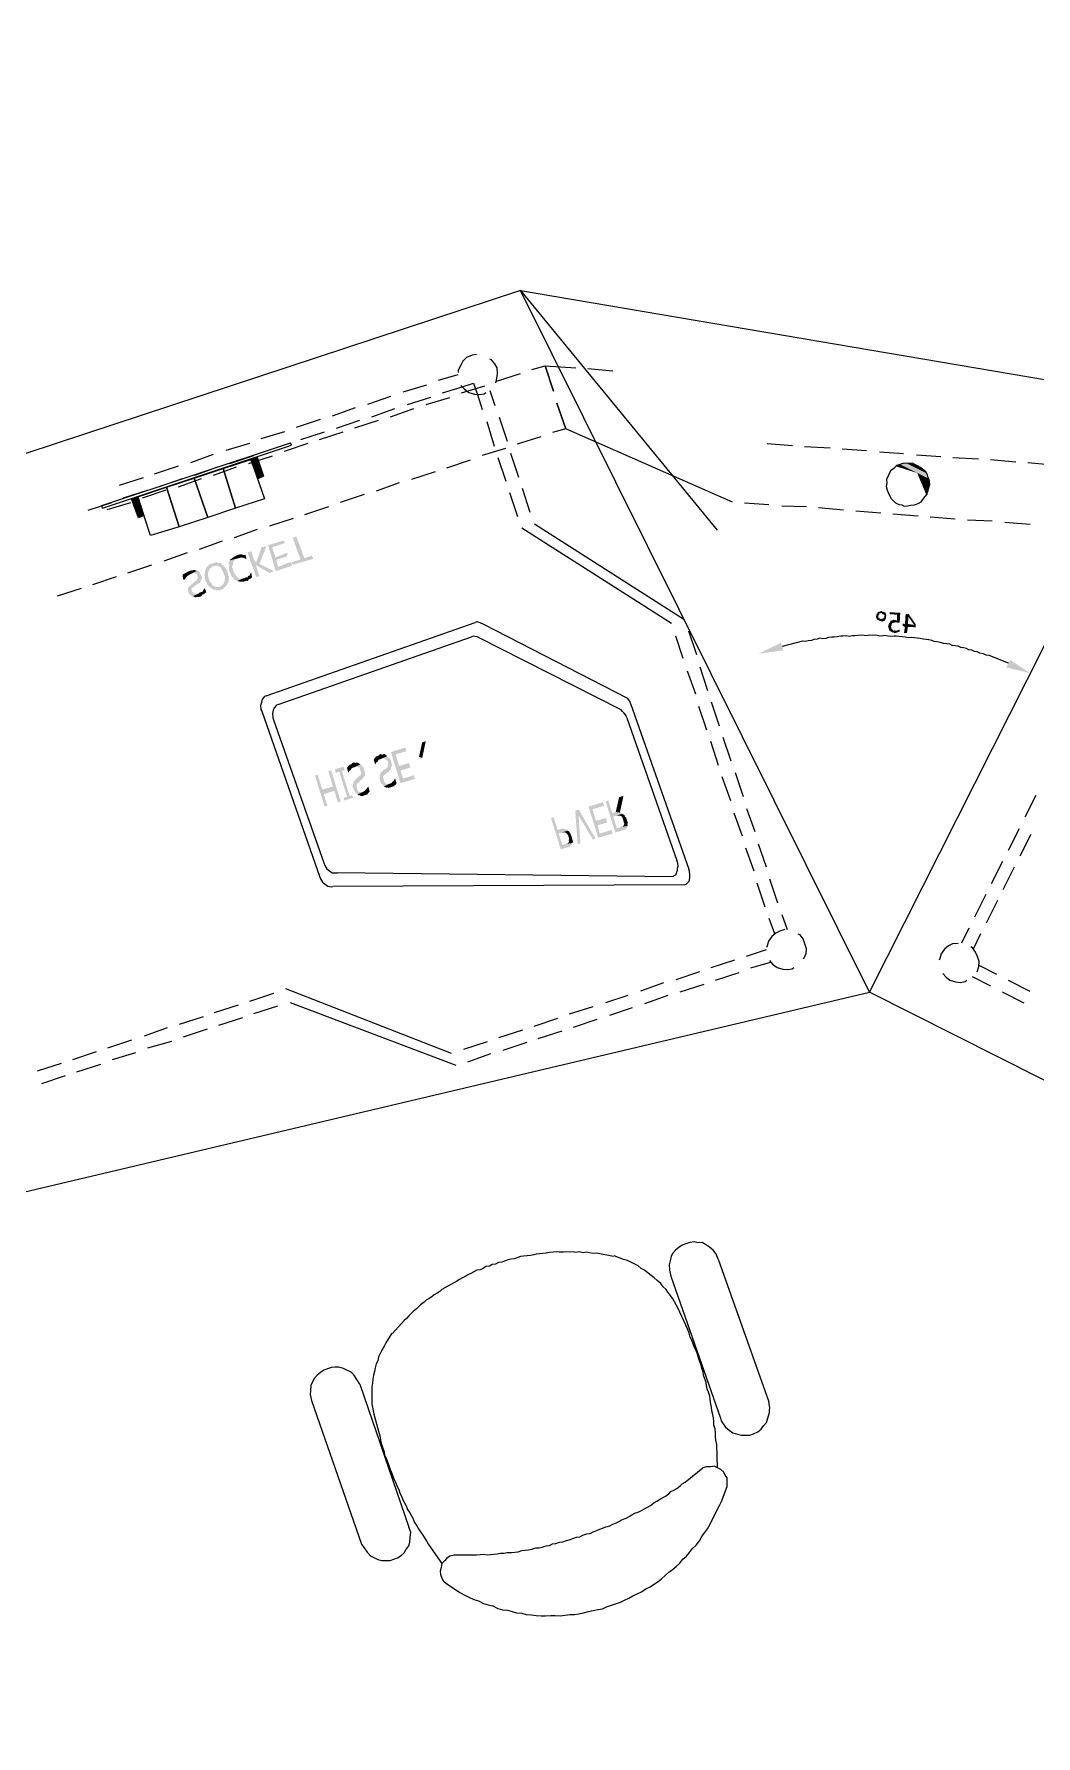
# Model space of a CAD drawing. Header units: metres. Extents: x 0 to 547597, y 0 to 1844684.
# Drawn here: x 543401.249 to 543401.878, y 1844525.894 to 1844526.963 of the extents above; entities that cross this region are included whole.
import ezdxf

# ---------------------------------------------------------------- set-up
doc = ezdxf.new("R2010")
doc.units = ezdxf.units.M
doc.layers.add('5_Thep', color=4, linetype='Continuous')
doc.layers.add('TB220kVhientai', color=7, linetype='Continuous')
doc.layers.add('A-Hatch', color=8, linetype='Continuous', lineweight=5)

# ---------------------------------------------------------------- blocks, each defined once
blk = doc.blocks.new('A$C445369CA')
at = {"layer": 'A-Hatch', "linetype": 'Continuous'}
for points in [[(27184, -5557.7), (27189.3, -5557.7), (27185.7, -5542.5)], [(27187.7, -5629.2), (27186.9, -5627.5), (27190.7, -5620.5), (27192.3, -5619.7), (27194.4, -5624.2), (27198.1, -5623), (27198.9, -5624.7), (27195.2, -5625.9), (27195.2, -5627.6), (27193.9, -5628), (27193.5, -5626.7), (27191.5, -5621.3), (27188.6, -5626.7)], [(27187.7, -5629.2), (27188.6, -5626.7), (27192.7, -5625.1), (27191.5, -5621.3), (27193.5, -5626.7)], [(27191.4, -5638.7), (27188.5, -5632.5), (27194.4, -5630), (27195.2, -5632.5), (27196.4, -5635.4), (27196, -5635.9), (27195.6, -5635.4), (27195.2, -5635), (27194.8, -5634.6), (27193.9, -5632.1), (27190.6, -5633.8), (27192.3, -5637.9)], [(27196.4, -5635.4), (27195.2, -5632.5), (27195.6, -5632.9), (27196.8, -5634.2), (27198.1, -5633.8), (27198.9, -5633.8), (27200.2, -5632.6), (27200.2, -5631.7), (27200.6, -5631.3), (27200.2, -5630.9), (27199.7, -5630.5), (27201.4, -5633.8), (27200.1, -5635), (27199.7, -5635.5), (27198.9, -5635.5), (27198.5, -5635.9), (27198.1, -5635.4), (27197.7, -5635.9), (27197.2, -5635.4), (27196.8, -5635.9)], [(27198.1, -5628), (27199.3, -5627.6), (27200.6, -5628.8), (27201, -5629.2), (27201.4, -5629.7), (27201.8, -5630.1), (27201.4, -5630.5), (27201.8, -5630.9), (27201.8, -5631.7), (27201.8, -5632.6), (27201.4, -5633), (27201.8, -5633.4), (27201.4, -5633.8), (27199.7, -5630.5), (27200.2, -5630.1), (27199.7, -5629.6)], [(27192.7, -5643.3), (27193.1, -5642.9), (27192.7, -5642.5), (27192.7, -5640.8), (27193.1, -5640.4), (27193.9, -5639.6), (27195.2, -5639.2), (27196.4, -5638.8), (27196.8, -5639.2), (27197.6, -5641.7), (27197.2, -5641.3), (27197.2, -5640.4), (27196.8, -5640.8), (27196.4, -5640.4), (27196, -5640), (27195.6, -5640.4), (27194.7, -5640.4), (27194.3, -5640.8), (27194.3, -5642.5), (27193.9, -5642.9), (27194.7, -5645.4), (27194.3, -5645), (27193.9, -5644.6), (27193.5, -5644.1), (27193.1, -5643.7)], [(27193.9, -5632.9), (27193.9, -5632.1), (27194.8, -5634.6), (27194.3, -5634.2), (27194.3, -5633.4)], [(27194.7, -5645.4), (27193.9, -5642.9), (27195.1, -5644.1), (27195.6, -5643.7), (27196, -5644.2), (27196.4, -5643.7), (27197.2, -5643.7), (27197.6, -5643.3), (27197.2, -5642.9), (27197.6, -5642.5), (27197.6, -5641.7), (27196.8, -5639.2), (27197.2, -5638.8), (27197.6, -5639.2), (27198.1, -5639.6), (27198.5, -5640), (27198.9, -5640.4), (27198.5, -5640.8), (27198.9, -5641.3), (27198.9, -5642.1), (27198.9, -5642.9), (27198.9, -5643.7), (27198.5, -5644.2), (27197.6, -5645), (27197.2, -5645.4), (27196.8, -5645), (27196.4, -5645.4), (27195.5, -5645.4), (27195.1, -5645)], [(27109.5, -5657.5), (27112.4, -5654), (27112.4, -5651)], [(27109.5, -5657.5), (27109.5, -5652.2), (27112.4, -5651)], [(27112.4, -5654), (27112.4, -5651), (27114.8, -5651)], [(27101.3, -5666.3), (27101.9, -5668.6), (27101.9, -5660.4)], [(27101.3, -5666.3), (27101.3, -5662.8), (27101.9, -5660.4)], [(27101.9, -5669.2), (27103, -5671.6), (27103, -5657.5)], [(27101.9, -5669.2), (27101.9, -5659.8), (27103, -5657.5)], [(27103, -5672.1), (27104.8, -5673.9), (27104.8, -5655.1)], [(27103, -5672.1), (27103, -5657.5), (27104.8, -5655.1)], [(27104.8, -5673.9), (27105.4, -5674.5), (27105.4, -5654.5)], [(27104.8, -5673.9), (27104.8, -5655.1), (27105.4, -5654.5)], [(27105.4, -5662.2), (27107.1, -5659.8), (27107.1, -5653.4)], [(27105.4, -5662.2), (27105.4, -5654.5), (27107.1, -5653.4)], [(27105.4, -5674.5), (27105.4, -5662.2), (27107.1, -5672.7)], [(27107.1, -5659.8), (27109.5, -5657.5), (27109.5, -5652.2)], [(27107.1, -5659.8), (27107.1, -5653.4), (27109.5, -5652.2)], [(27105.4, -5674.5), (27107.1, -5675.7), (27107.1, -5672.7)], [(27107.1, -5675.7), (27107.1, -5672.7), (27107.7, -5676.2)], [(27242.7, -5687.4), (27239.1, -5690.9), (27251.5, -5700.3)], [(27389.5, -5727.1), (27392.3, -5730), (27377.5, -5744.3), (27376.3, -5743), (27382.2, -5737.3), (27380.6, -5735.6), (27379.8, -5733.1), (27379.4, -5732.7), (27379.8, -5732.3), (27379.4, -5731.9), (27379.9, -5731.5), (27383.9, -5735.7), (27389.4, -5730.4), (27387.8, -5728.7), (27385, -5724.9), (27385.8, -5724.9), (27386.6, -5724.9), (27387, -5725.4), (27387.5, -5725), (27388.3, -5725.8)], [(27385, -5724.9), (27387.8, -5728.7), (27387.4, -5728.3), (27386.6, -5727.4), (27384.9, -5727.4), (27384.5, -5727.8), (27384.1, -5728.2), (27382.8, -5729.4), (27381.5, -5730.7), (27381.5, -5731.5), (27381.5, -5732.3), (27382.7, -5734.4), (27383.9, -5735.7), (27379.9, -5731.5), (27379.9, -5730.6), (27379.9, -5729.8), (27380.3, -5729.4), (27380.7, -5729), (27380.8, -5728.2), (27383.3, -5725.7), (27384.1, -5725.7), (27384.5, -5725.3)], [(27379.8, -5733.1), (27380.6, -5735.6), (27371.4, -5737.9), (27369.4, -5735.8)], [(27393.6, -5731.3), (27400.1, -5738.1), (27385.3, -5752.3), (27378.8, -5745.5), (27380.4, -5743.9), (27385.7, -5749.4), (27391.2, -5744.1), (27386.8, -5739.5), (27388.9, -5737.4), (27393.3, -5742.1), (27397.2, -5738.4), (27391.9, -5732.9)], [(27401.3, -5739.3), (27402.5, -5740.6), (27393.1, -5755.4), (27391.4, -5758.6), (27389.7, -5757)], [(27408.2, -5746.5), (27409.4, -5747.8), (27391.4, -5758.6), (27393.1, -5755.4)], [(27414.7, -5753.3), (27417.1, -5755.8), (27402.4, -5770.1), (27401.1, -5768.8), (27407.1, -5763.1), (27405.4, -5761.4), (27404.6, -5759.7), (27404.3, -5757.6), (27404.7, -5757.2), (27408.7, -5761.5), (27414.2, -5756.2), (27413, -5754.9), (27410.2, -5751.1), (27411, -5751.1), (27411.4, -5750.7), (27411.8, -5751.2), (27413.1, -5751.6), (27413.9, -5752.4), (27414.3, -5752.9)], [(27410.2, -5751.1), (27413, -5754.9), (27411.8, -5753.6), (27411.4, -5753.2), (27411, -5753.6), (27410.6, -5753.2), (27410.1, -5753.6), (27409.7, -5754), (27408.9, -5754), (27406.8, -5756), (27406.8, -5756.9), (27406.3, -5757.3), (27406.7, -5757.7), (27406.3, -5758.1), (27407.5, -5760.2), (27408.7, -5761.5), (27404.7, -5757.2), (27404.7, -5756.4), (27405.6, -5754.8), (27406.8, -5753.5), (27408.1, -5752.3), (27409.4, -5751.1)], [(27405, -5859.3), (27405.4, -5861.4), (27396.3, -5863.7), (27394.6, -5862)], [(27418.8, -5857.5), (27425.3, -5864.3), (27410.5, -5878.5), (27404, -5871.7), (27405.7, -5870.1), (27410.6, -5875.2), (27416, -5869.9), (27411.6, -5865.3), (27413.7, -5863.2), (27418.2, -5867.9), (27422, -5864.2), (27417.1, -5859.1)], [(27431.8, -5872.7), (27431.3, -5873.9), (27430.9, -5874.3), (27430.9, -5875.2), (27430, -5876), (27429.6, -5876.4), (27429.2, -5876.8), (27428.3, -5877.6), (27427.5, -5877.6), (27427.1, -5878), (27426.7, -5878.4), (27426.3, -5878), (27425.8, -5878.4), (27425, -5878.4), (27424.6, -5878), (27424.2, -5878.4), (27423.8, -5877.9), (27423.4, -5877.5), (27422.9, -5877.9), (27422.5, -5877.5), (27422.1, -5877.1), (27421.7, -5876.7), (27420.5, -5876.2), (27419.7, -5876.2), (27418.8, -5876.2), (27418.4, -5876.6), (27417.6, -5876.6), (27416.3, -5877.8), (27416.3, -5878.6), (27415.9, -5879.9), (27415.8, -5880.7), (27416.2, -5881.1), (27417.1, -5882), (27413.8, -5879.4), (27414.2, -5879), (27414.7, -5876.9), (27415.9, -5875.7), (27417.6, -5874.1), (27419.3, -5874.1), (27419.7, -5873.7), (27420.5, -5873.7), (27421.8, -5874.2), (27422.6, -5874.2), (27423, -5874.6), (27423.4, -5875), (27424.2, -5875), (27424.7, -5875.5), (27425.9, -5875.9), (27426.7, -5875.9), (27427.1, -5875.5), (27427.6, -5875.1), (27428, -5874.7), (27428.4, -5874.3), (27429.3, -5873.5), (27429.7, -5872.2), (27429.3, -5871.8), (27429.3, -5871), (27428.9, -5870.6), (27428.5, -5870.1)], [(27430.2, -5868.5), (27431, -5869.4), (27431.4, -5869.8), (27431.4, -5870.6), (27431.8, -5871), (27431.8, -5871.9), (27431.8, -5872.7), (27428.5, -5870.1), (27428.1, -5869.7), (27427.7, -5869.3), (27426.8, -5869.3), (27426.4, -5868.9), (27425.6, -5868.8), (27424.8, -5868.8), (27424, -5868.8), (27426.5, -5866.4), (27426.9, -5866.8), (27427.3, -5866.4), (27428.1, -5867.2), (27428.6, -5866.8), (27429.4, -5867.7)], [(27422, -5883.7), (27419.5, -5886.2), (27419.1, -5885.7), (27418.6, -5886.1), (27418.2, -5885.7), (27417.4, -5885.7), (27417, -5885.3), (27416.6, -5884.9), (27416.2, -5884.4), (27415.4, -5884.4), (27414.5, -5883.6), (27414.6, -5882.7), (27414.2, -5882.3), (27413.7, -5881.9), (27413.3, -5881.5), (27413.8, -5880.2), (27413.8, -5879.4), (27417.1, -5882), (27417.9, -5882.8), (27418.3, -5883.2), (27419.1, -5883.2), (27419.9, -5883.3), (27420.3, -5883.7), (27421.2, -5883.7)], [(27444, -5885.4), (27443.5, -5885.8), (27443.5, -5886.6), (27441, -5889.9), (27440.6, -5890.3), (27440.1, -5890.7), (27439.7, -5890.3), (27439.3, -5890.7), (27438.5, -5890.7), (27437.6, -5890.6), (27437.2, -5891.1), (27436.8, -5890.6), (27436.4, -5891), (27436, -5890.6), (27435.6, -5890.2), (27434.7, -5890.2), (27431.9, -5888.9), (27431.4, -5889.3), (27431, -5888.9), (27430.6, -5889.3), (27428.5, -5891.3), (27428.1, -5891.7), (27428.1, -5892.5), (27428, -5893.4), (27428.5, -5893.8), (27429.3, -5894.6), (27426, -5892.1), (27426.4, -5891.7), (27426, -5891.3), (27426.4, -5890.8), (27426.9, -5890.4), (27426.5, -5890), (27426.9, -5889.6), (27427.3, -5889.2), (27429.4, -5887.2), (27431.1, -5886.4), (27433.2, -5886.8), (27435.6, -5887.7), (27436.5, -5887.7), (27438.1, -5888.6), (27439.8, -5887.8), (27441.5, -5886.2), (27441.9, -5885.8), (27441.9, -5884.9), (27441.5, -5884.5), (27441.5, -5883.7), (27441.1, -5883.2), (27440.7, -5882.8)], [(27446.8, -5886.7), (27450.9, -5890.9), (27449.6, -5892.1), (27448, -5890.4), (27436.2, -5901.8), (27437.8, -5903.5), (27436.1, -5905.1), (27432.1, -5900.9), (27433.7, -5899.3), (27435, -5900.6), (27446.8, -5889.2), (27445.6, -5887.9)], [(27442.4, -5881.2), (27443.2, -5882), (27443.6, -5882.5), (27443.6, -5883.3), (27443.6, -5884.1), (27444, -5884.5), (27443.6, -5885), (27444, -5885.4), (27440.7, -5882.8), (27439.1, -5882), (27437, -5881.5), (27436.2, -5881.5), (27438.7, -5879.1), (27439.1, -5879.5), (27439.9, -5879.5), (27440.3, -5879.9), (27440.8, -5879.5), (27441.6, -5880.4)], [(27434.2, -5896.4), (27431.7, -5898.8), (27431.3, -5898.4), (27430.4, -5898.4), (27429.2, -5898), (27428.8, -5897.5), (27428.4, -5897.1), (27427.6, -5897.1), (27426.7, -5896.2), (27426.8, -5895.4), (27426.4, -5895), (27425.9, -5894.6), (27426, -5893.7), (27426, -5892.1), (27429.3, -5894.6), (27430.1, -5895.5), (27430.5, -5895.9), (27431.3, -5895.9), (27432.1, -5895.9), (27432.6, -5896.4), (27433.4, -5896.4)], [(27452.5, -5892.6), (27453.8, -5893.9), (27448.3, -5899.2), (27453.1, -5904.2), (27446.2, -5901.2), (27439, -5908.1), (27437.7, -5906.8)], [(27458.6, -5898.9), (27459.9, -5900.2), (27445.1, -5914.4), (27443.8, -5913.2), (27451, -5906.3), (27446.2, -5901.2), (27453.1, -5904.2)], [(27324, -5976.5), (27333.4, -5986.5), (27332.2, -5987.7), (27328.1, -5983.6), (27318.1, -5994.1), (27316.4, -5992.4), (27326.3, -5981.8), (27322.8, -5978.3)], [(27334, -5986.5), (27341.6, -5994.1), (27329.3, -6005.8), (27322.2, -5998.2), (27323.4, -5997), (27329.3, -6002.9), (27334, -5998.2), (27328.1, -5992.9), (27329.9, -5991.8), (27335.1, -5997), (27338.7, -5994.1), (27332.2, -5988.2)], [(27342.2, -5995.3), (27344.5, -5997), (27343.9, -6007), (27342.2, -6007.6), (27332.2, -6008.8), (27330.4, -6006.4), (27342.2, -6005.3)], [(27349.2, -6001.7), (27350.4, -6003.5), (27339.2, -6015.2), (27337.5, -6013.5), (27342.2, -6008.8), (27342.2, -6007.6), (27343.9, -6007)], [(27342.8, -6014.1), (27343.3, -6014.1), (27343.3, -6015.2), (27343.3, -6015.8), (27343.3, -6016.4), (27343.9, -6017.6), (27344.5, -6018.2), (27345.1, -6018.8), (27348.6, -6022.9), (27348, -6022.9), (27345.7, -6021.7), (27343.9, -6020.5), (27342.2, -6018.8), (27341.6, -6016.4), (27341, -6015.8)], [(27358, -6012.9), (27358, -6013.5), (27358, -6014.1), (27358, -6015.2), (27357.4, -6015.8), (27357.4, -6016.4), (27357.4, -6017), (27355.7, -6018.8), (27355.7, -6019.3), (27354.5, -6019.9), (27354.5, -6020.5), (27353.3, -6021.1), (27352.7, -6021.7), (27352.1, -6021.7), (27351.6, -6021.7), (27350.4, -6022.9), (27349.2, -6022.9), (27348.6, -6022.9), (27345.1, -6018.8), (27345.7, -6019.9), (27346.3, -6019.9), (27346.9, -6020.5), (27347.5, -6020.5), (27348, -6020.5), (27350.4, -6019.9), (27351.6, -6019.9), (27352.1, -6019.3), (27353.9, -6017.6), (27355.1, -6015.8), (27355.7, -6014.6), (27356.3, -6012.3), (27355.1, -6010.5), (27354.5, -6010)], [(27355.7, -6008.2), (27356.3, -6008.8), (27357.4, -6010.5), (27358, -6012.3), (27358, -6012.9), (27354.5, -6010), (27354.5, -6009.4), (27353.9, -6009.4), (27353.3, -6008.8), (27353.3, -6008.2), (27352.1, -6008.2), (27351.6, -6007.6), (27350.4, -6007.6), (27349.8, -6007.6), (27349.2, -6007.6), (27351.6, -6005.8), (27352.1, -6005.8), (27352.7, -6005.8), (27353.3, -6006.4), (27353.9, -6007), (27354.5, -6007), (27355.1, -6007), (27355.1, -6007.6)], [(27362.7, -6017.6), (27366.2, -6021.1), (27365.6, -6020.5), (27365.1, -6020.5), (27363.9, -6019.9), (27362.1, -6019.9), (27361.5, -6019.9), (27360.4, -6020.5), (27359.8, -6020.5), (27359.2, -6021.1), (27358.6, -6021.1), (27358.6, -6021.7), (27357.4, -6022.9), (27356.3, -6024.6), (27355.1, -6025.8), (27355.1, -6026.4), (27355.1, -6027), (27355.1, -6027.6), (27355.1, -6028.1), (27355.1, -6028.7), (27355.7, -6029.3), (27356.3, -6030.5), (27356.8, -6030.5), (27359.8, -6034), (27358.6, -6034), (27358, -6033.4), (27357.4, -6033.4), (27356.8, -6033.4), (27356.3, -6032.8), (27355.7, -6032.2), (27355.1, -6031.7), (27354.5, -6031.1), (27353.9, -6030.5), (27353.3, -6029.9), (27353.3, -6029.3), (27353.3, -6028.7), (27353.3, -6028.1), (27352.7, -6027.6), (27352.7, -6026.4), (27353.3, -6026.4), (27353.3, -6025.2), (27353.9, -6024), (27353.9, -6023.4), (27354.5, -6022.9), (27355.1, -6021.7), (27355.7, -6021.1), (27356.3, -6020.5), (27356.8, -6019.9), (27357.4, -6019.9), (27357.4, -6019.3), (27358, -6018.8), (27358.6, -6018.8), (27359.2, -6018.2), (27359.8, -6018.2), (27360.4, -6017.6), (27360.9, -6017.6), (27362.1, -6017.6)], [(27367.4, -6019.9), (27368, -6019.9), (27368.6, -6020.5), (27368.6, -6021.7), (27369.2, -6021.7), (27369.2, -6022.3), (27369.2, -6022.9), (27369.2, -6023.4), (27369.7, -6023.4), (27369.2, -6027), (27368.6, -6028.1), (27368.6, -6028.7), (27368, -6029.3), (27367.4, -6029.9), (27367.4, -6030.5), (27366.8, -6030.5), (27366.2, -6031.7), (27365.6, -6031.7), (27365.6, -6032.2), (27365.1, -6032.2), (27364.5, -6032.2), (27364.5, -6032.8), (27362.7, -6033.4), (27360.4, -6034), (27359.8, -6034), (27356.8, -6030.5), (27356.8, -6031.1), (27357.4, -6031.1), (27358.6, -6031.7), (27359.8, -6031.7), (27362.1, -6031.7), (27362.1, -6031.1), (27362.7, -6031.1), (27363.9, -6030.5), (27363.9, -6029.9), (27364.5, -6029.9), (27365.1, -6029.3), (27365.6, -6028.7), (27366.2, -6028.1), (27366.2, -6027.6), (27366.8, -6026.4), (27367.4, -6025.8), (27367.4, -6025.2), (27367.4, -6023.4), (27367.4, -6022.9), (27366.2, -6021.1), (27362.7, -6017.6), (27363.3, -6017.6), (27365.1, -6018.2), (27366.8, -6018.8), (27367.4, -6019.3)], [(27283.1, -6036.7), (27286.1, -6039.7), (27286.1, -6033.8)], [(27286.1, -6039.7), (27291.9, -6033.2), (27291.9, -6027.9)], [(27286.1, -6039.7), (27286.1, -6033.8), (27291.9, -6027.9)], [(27291.9, -6033.2), (27291.9, -6027.9), (27294.9, -6030.3)], [(27379.7, -6034), (27379.1, -6034.6), (27379.1, -6035.2), (27378.5, -6036.9), (27376.8, -6038.1), (27376.2, -6038.7), (27372.7, -6037.5), (27371.5, -6036.9), (27370.9, -6036.9), (27369.2, -6035.8), (27367.4, -6035.8), (27366.8, -6036.4), (27366.2, -6036.9), (27365.6, -6037.5), (27365.6, -6038.7), (27365.6, -6039.3), (27366.2, -6039.9), (27366.8, -6040.5), (27367.4, -6041), (27363.3, -6038.1), (27363.9, -6036.4), (27365.1, -6034.6), (27365.6, -6034), (27366.2, -6033.4), (27367.4, -6033.4), (27368.6, -6033.4), (27369.2, -6033.4), (27369.7, -6033.4), (27370.3, -6034), (27370.9, -6034), (27371.5, -6034.6), (27372.1, -6035.2), (27372.7, -6035.2), (27373.9, -6035.8), (27375, -6036.4), (27376.2, -6035.8), (27376.8, -6035.2), (27377.4, -6033.4), (27376.8, -6032.2), (27376.8, -6031.7), (27376.2, -6031.7), (27376.2, -6031.1)], [(27378, -6029.9), (27378, -6030.5), (27379.1, -6031.7), (27379.1, -6033.4), (27379.7, -6034), (27376.2, -6031.1), (27375.6, -6031.1), (27375, -6030.5), (27374.4, -6029.9), (27373.9, -6029.3), (27373.3, -6029.3), (27372.7, -6029.3), (27371.5, -6029.3), (27371.5, -6028.7), (27373.3, -6027), (27373.9, -6027.6), (27374.4, -6027.6), (27375, -6028.1), (27375.6, -6028.7), (27376.8, -6028.7), (27377.4, -6029.3)], [(27372.1, -6042.8), (27372.7, -6043.4), (27370.3, -6045.2), (27369.7, -6045.2), (27368, -6044), (27366.2, -6042.8), (27365.1, -6041.6), (27365.1, -6041), (27364.5, -6041), (27363.9, -6039.9), (27363.9, -6039.3), (27363.9, -6038.7), (27363.3, -6038.1), (27367.4, -6041), (27369.2, -6042.2), (27371.5, -6042.8)], [(27338.9, -6092.5), (27341.8, -6095.4), (27341.8, -6089.5)], [(27341.8, -6095.4), (27347.7, -6089.5), (27347.7, -6083.7)], [(27341.8, -6095.4), (27341.8, -6089.5), (27347.7, -6083.7)], [(27347.7, -6089.5), (27347.7, -6083.7), (27350.6, -6086)]]:
    blk.add_hatch(color=256, dxfattribs=at).paths.add_polyline_path(points)
for points in [[(27409.9, -5542.5), (26993.9, -5542.5), (26993.9, -4793.3), (27409.9, -4793.3), (27409.9, -5542.5)], [(27625.2, -5573.6), (27690.9, -5505.5), (27692, -5504.4), (27693.2, -5502.6), (27694.4, -5500.2), (27695, -5497.3), (27695.6, -5494.4), (27695, -5491.4), (27694.4, -5489.1), (27693.2, -5486.8), (27692, -5484.4), (27690.3, -5482.6), (27687.9, -5480.9), (27685.6, -5479.7), (27682.7, -5479.1), (27680.3, -5478.5), (27677.4, -5479.1), (27673.9, -5479.7), (27672.7, -5480.3), (27670.9, -5480.9), (27668, -5483.2)], [(27602.3, -5551.9), (27668, -5483.2)], [(27727.2, -5482.6), (27724.9, -5483.8), (27722.5, -5485), (27721.4, -5486.8), (27720.2, -5488.5), (27719.6, -5490.9), (27719.6, -5493.2), (27719.6, -5495.6), (27720.8, -5497.3), (27722, -5499.7), (27723.7, -5501.4)], [(27861, -5612.3), (27862.2, -5602.3), (27862.2, -5598.8), (27862.2, -5595.9), (27862.2, -5592.4), (27861.6, -5589.4), (27861.6, -5585.9), (27861, -5583), (27860.4, -5580), (27860.4, -5576.5), (27859.8, -5573.6), (27858.7, -5570.6), (27858.1, -5567.7), (27857.5, -5564.8), (27856.3, -5561.8), (27855.7, -5558.9), (27854.5, -5556), (27853.4, -5553), (27852.2, -5550.1), (27851, -5547.8), (27849.3, -5544.8), (27848.1, -5542.5), (27846.9, -5539.6), (27845.2, -5537.2), (27843.4, -5534.3), (27842.2, -5531.9), (27840.5, -5529.6), (27838.7, -5527.2), (27836.4, -5524.9), (27834.6, -5522.5), (27832.8, -5520.2), (27831.1, -5517.8), (27828.7, -5516.1), (27826.4, -5513.7), (27824.6, -5512), (27822.3, -5509.6), (27819.9, -5507.9), (27817.6, -5506.1), (27815.2, -5504.4), (27812.9, -5502.6), (27810.5, -5500.8), (27807.6, -5499.1), (27805.3, -5497.3), (27802.9, -5496.1), (27800, -5494.4), (27797.6, -5493.2), (27794.7, -5492), (27791.8, -5490.9), (27789.4, -5489.7), (27786.5, -5488.5), (27783.6, -5487.3), (27780.6, -5486.8), (27777.7, -5485.6), (27774.8, -5485), (27771.8, -5484.4), (27768.9, -5483.2), (27765.4, -5482.6), (27762.4, -5482.6), (27759.5, -5482.1), (27756.6, -5481.5), (27753.1, -5481.5), (27750.1, -5481.5), (27746.6, -5481.5), (27743.7, -5481.5), (27740.1, -5481.5), (27737.2, -5481.5), (27727.2, -5482.6)], [(27719.6, -5493.2), (27706.7, -5500.2), (27704.4, -5502), (27702.6, -5503.2), (27700.3, -5504.4), (27698.5, -5505.5), (27696.7, -5507.3), (27694.4, -5508.5), (27692.6, -5509.6), (27690.9, -5510.8), (27689.1, -5512.6), (27687.3, -5513.7), (27685.6, -5514.9), (27683.2, -5516.7), (27681.5, -5517.8), (27679.7, -5519.6), (27678.5, -5520.8), (27676.8, -5522.5), (27675, -5523.7), (27673.3, -5525.5), (27671.5, -5527.2), (27669.7, -5528.4), (27668, -5530.2), (27666.2, -5531.9), (27665.1, -5533.1), (27663.3, -5534.9), (27661.5, -5536.6), (27659.8, -5538.4), (27658.6, -5540.1), (27656.8, -5541.9), (27655.1, -5543.7), (27653.9, -5545.4), (27652.1, -5547.2), (27650.4, -5548.9), (27641, -5560.7)], [(27842.8, -5616.4), (27836.4, -5603.5), (27835.2, -5601.7), (27834, -5600), (27833.4, -5597.6), (27832.3, -5595.9), (27831.1, -5594.1), (27829.9, -5592.4), (27828.7, -5590.6), (27827.6, -5588.8), (27826.4, -5587.1), (27825.2, -5584.7), (27824, -5583), (27822.9, -5581.2), (27821.1, -5579.4), (27819.9, -5577.7), (27818.8, -5575.9), (27817.6, -5574.2), (27815.8, -5572.4), (27814.7, -5570.6), (27813.5, -5568.9), (27811.7, -5567.1), (27810.5, -5565.4), (27808.8, -5564.2), (27807.6, -5562.4), (27805.9, -5560.7), (27804.7, -5558.9), (27802.9, -5557.2), (27801.7, -5556), (27800, -5554.2), (27798.2, -5552.5), (27797.1, -5550.7), (27795.3, -5549.5), (27793.5, -5547.8), (27792.4, -5546), (27790.6, -5544.8), (27788.8, -5543.1), (27787.1, -5541.9), (27785.3, -5540.1), (27784.1, -5539), (27782.4, -5537.2), (27780.6, -5536), (27778.9, -5534.3), (27777.1, -5533.1), (27775.3, -5531.9), (27773.6, -5530.2), (27771.8, -5529), (27770.1, -5527.8), (27768.3, -5526.6), (27766.5, -5524.9), (27764.8, -5523.7), (27763, -5522.5), (27761.3, -5521.4), (27759.5, -5520.2), (27757.2, -5519), (27755.4, -5517.8), (27753.6, -5516.7), (27751.9, -5515.5), (27750.1, -5514.3), (27747.8, -5513.2), (27746, -5512.6), (27744.3, -5511.4), (27742.5, -5510.2), (27740.1, -5509), (27738.4, -5508.5), (27736.6, -5507.3), (27723.7, -5501.4)], [(27115.3, -5936.4), (26993.9, -5542.5)], [(27115.3, -5936.4), (27645.1, -6466.2), (27939, -6171.7), (27409.9, -5542.5), (27115.3, -5936.4)], [(27602.3, -5551.9), (27599.9, -5554.8), (27598.8, -5557.2), (27598.2, -5560.1), (27597.6, -5563), (27597.6, -5565.4), (27598.8, -5567.7), (27599.3, -5570.1), (27601.1, -5572.4), (27602.9, -5574.2), (27604.6, -5575.9), (27607, -5577.1), (27609.3, -5578.3), (27611.7, -5578.9), (27614, -5578.9), (27616.9, -5578.3), (27619.3, -5577.7), (27622.2, -5575.9), (27625.2, -5573.6)], [(27641, -5560.7), (27637.5, -5566), (27636.3, -5568.3), (27635.1, -5570.6), (27634, -5572.4), (27633.4, -5574.8), (27632.2, -5577.1), (27631.6, -5580), (27631, -5582.4), (27630.4, -5584.7), (27629.9, -5587.1), (27629.3, -5590), (27629.3, -5592.4), (27628.7, -5594.7), (27628.7, -5597), (27628.7, -5600), (27628.7, -5602.3), (27629.3, -5604.7), (27629.9, -5611.1)], [(27630.4, -5611.1), (27633.4, -5621.7), (27634.5, -5623.4), (27635.1, -5625.8), (27635.7, -5627.6), (27636.9, -5629.3), (27637.5, -5631.7), (27638.7, -5633.4), (27639.2, -5635.2), (27640.4, -5636.9), (27641, -5638.7), (27642.2, -5640.5), (27643.3, -5642.8), (27643.9, -5644.6), (27645.1, -5646.3), (27646.3, -5648.1), (27647.5, -5649.8), (27648.6, -5651.6), (27649.8, -5653.4), (27651, -5655.1), (27652.1, -5656.3), (27653.3, -5658.1), (27654.5, -5659.8), (27655.7, -5661.6), (27656.8, -5663.3), (27658, -5664.5), (27659.8, -5666.3), (27660.9, -5668), (27662.1, -5669.2), (27663.9, -5671), (27665.1, -5672.1), (27666.2, -5673.9), (27668, -5675.1), (27669.2, -5676.8), (27670.9, -5678), (27672.1, -5679.8), (27673.9, -5680.9), (27675.6, -5682.1), (27676.8, -5683.9), (27678.5, -5685), (27680.3, -5686.2), (27681.5, -5687.4), (27683.2, -5688.6), (27685, -5689.7), (27686.8, -5690.9), (27688.5, -5692.1), (27690.3, -5693.3), (27692, -5694.4), (27693.8, -5695.6), (27695.6, -5696.8), (27697.3, -5698), (27699.1, -5698.5), (27700.8, -5699.7), (27702.6, -5700.9), (27704.4, -5701.5), (27706.1, -5702.6), (27707.9, -5703.8), (27709.6, -5704.4), (27712, -5705.6), (27713.7, -5706.2), (27715.5, -5706.8), (27717.9, -5707.9), (27719.6, -5708.5), (27721.4, -5709.1), (27723.7, -5709.7), (27725.5, -5710.3), (27736, -5713.2)], [(27842.8, -5615.8), (27844.6, -5618.2), (27846.9, -5619.3), (27848.7, -5619.9), (27851, -5620.5), (27853.4, -5619.9), (27855.7, -5619.3), (27857.5, -5618.2), (27859.2, -5616.4), (27860.4, -5614.6), (27861, -5612.3)], [(27786.5, -5700.9), (27797.6, -5690.9), (27799.4, -5689.7), (27801.2, -5688), (27802.9, -5686.2), (27804.7, -5684.5), (27806.4, -5683.3), (27807.6, -5681.5), (27809.4, -5679.8), (27811.1, -5678), (27812.9, -5676.2), (27814.1, -5674.5), (27815.8, -5672.7), (27817.6, -5671), (27818.8, -5669.2), (27820.5, -5667.4), (27821.7, -5665.7), (27823.5, -5663.9), (27824.6, -5662.2), (27826.4, -5660.4), (27827.6, -5658.6), (27828.7, -5656.9), (27830.5, -5655.1), (27831.7, -5652.8), (27832.8, -5651), (27834, -5649.3), (27835.8, -5647.5), (27836.9, -5645.2), (27838.1, -5643.4), (27839.3, -5641.6), (27840.5, -5639.3), (27841.6, -5637.5), (27842.8, -5635.2), (27844, -5633.4), (27851, -5620.5)], [(27773.6, -5717.3), (27839.9, -5649.3)], [(27862.8, -5671), (27864.5, -5668), (27865.7, -5665.7), (27866.9, -5662.8), (27866.9, -5659.8), (27866.9, -5657.5), (27866.3, -5655.1), (27865.1, -5652.8), (27863.9, -5650.4), (27862.2, -5648.7), (27860.4, -5646.9), (27858.1, -5645.7), (27855.7, -5644.6), (27853.4, -5644.6), (27850.4, -5644), (27848.1, -5644.6), (27845.2, -5645.7), (27842.2, -5646.9), (27839.9, -5649.3)], [(27796.5, -5739.6), (27862.8, -5671)], [(27736, -5713.8), (27743.1, -5714.4), (27745.4, -5714.4), (27748.4, -5714.4), (27750.7, -5714.4), (27753.1, -5714.4), (27755.4, -5713.8), (27757.7, -5713.8), (27760.1, -5713.2), (27762.4, -5712.6), (27764.8, -5712), (27767.1, -5711.4), (27769.5, -5710.3), (27771.8, -5709.7), (27774.2, -5708.5), (27776.5, -5707.3), (27778.9, -5706.2), (27781.2, -5705), (27786.5, -5700.9)], [(27773.6, -5717.3), (27771.8, -5720.2), (27770.1, -5723.2), (27769.5, -5725.5), (27769.5, -5728.5), (27769.5, -5730.8), (27770.1, -5733.7), (27771.2, -5736.1), (27772.4, -5737.8), (27774.2, -5739.6), (27775.9, -5741.4), (27778.3, -5742.5), (27780.6, -5743.7), (27783, -5744.3), (27785.3, -5744.3), (27788.3, -5744.3), (27791.2, -5743.1), (27793.5, -5742), (27796.5, -5739.6)]]:
    blk.add_lwpolyline(points)
for points in [[(27364.1, -5452.7), (27364.1, -5468)], [(27372.3, -5452.7), (27372.3, -5468)], [(27364.1, -5476.2), (27364.1, -5489.1)], [(27372.3, -5476.2), (27372.3, -5489.1)], [(27368.2, -5487.9), (27364.7, -5488.5), (27361.7, -5489.7), (27359.4, -5492), (27357.6, -5494.4), (27355.9, -5497.3), (27355.9, -5498.5)], [(27378.8, -5506.7), (27379.9, -5503.8), (27380.5, -5500.8), (27379.9, -5497.3), (27378.8, -5494.4), (27377, -5492), (27375.8, -5491.4)], [(27276.1, -5496.7), (27291.3, -5496.7)], [(27299, -5496.7), (27314.8, -5496.7)], [(27322.4, -5496.7), (27338.3, -5496.7)], [(27345.9, -5496.7), (27356.5, -5496.7)], [(27252.6, -5504.9), (27267.9, -5504.9)], [(27276.1, -5504.9), (27291.3, -5504.9)], [(27299, -5504.9), (27314.8, -5504.9)], [(27322.4, -5504.9), (27338.3, -5504.9)], [(27345.9, -5504.9), (27356.5, -5504.9)], [(27357.6, -5506.7), (27359.4, -5509.6), (27361.7, -5511.4), (27364.7, -5512.6), (27368.2, -5513.2), (27371.1, -5512.6), (27372.3, -5512.6)], [(27186.3, -5557.7), (27187.5, -5570.6), (27188.1, -5572.4), (27188.1, -5574.2), (27188.7, -5576.5), (27188.7, -5578.3), (27189.3, -5580), (27189.3, -5581.8), (27189.9, -5583.6), (27189.9, -5585.3), (27190.4, -5587.1), (27191, -5588.8), (27191, -5590.6), (27191.6, -5592.4), (27192.2, -5594.1), (27192.2, -5595.9), (27192.8, -5597.6), (27193.4, -5599.4), (27194, -5601.7), (27194.5, -5603.5), (27195.1, -5605.3), (27195.1, -5607), (27195.7, -5608.8), (27196.3, -5610.5), (27196.9, -5612.3), (27197.5, -5614.1), (27198.1, -5615.8), (27198.7, -5617.6), (27199.2, -5619.3), (27200.4, -5621.1), (27201, -5622.9), (27201.6, -5624.6), (27202.2, -5626.4), (27202.8, -5628.1), (27203.3, -5629.3), (27204.5, -5631.1), (27205.1, -5632.8), (27205.7, -5634.6), (27206.9, -5636.4), (27207.5, -5638.1), (27208, -5639.9), (27209.2, -5641.6), (27209.8, -5643.4), (27211, -5644.6), (27211.6, -5646.3), (27212.1, -5648.1), (27213.3, -5649.8), (27214.5, -5651.6), (27215.1, -5652.8), (27216.3, -5654.5), (27216.8, -5656.3), (27218, -5658.1), (27218.6, -5659.2), (27219.8, -5661), (27220.9, -5662.8), (27221.5, -5663.9), (27222.7, -5665.7), (27223.9, -5666.9), (27225.1, -5668.6), (27225.6, -5670.4), (27226.8, -5671.6), (27228, -5673.3), (27229.2, -5674.5), (27230.3, -5676.2), (27231.5, -5677.4), (27232.1, -5679.2), (27240.9, -5689.2)], [(27102.4, -5584.7), (27108.3, -5599.4)], [(27068.4, -5603.5), (27062.5, -5588.8)], [(27409.9, -5588.8), (27406.3, -5588.8), (27403.4, -5590), (27401.1, -5592.4), (27398.7, -5594.7), (27397.5, -5597.6), (27397.5, -5598.8)], [(27420.4, -5607.6), (27421.6, -5604.7), (27422.2, -5601.2), (27421.6, -5597.6), (27420.4, -5594.7), (27418.7, -5592.4), (27417.5, -5591.8)], [(27111.2, -5607), (27117.7, -5621.1)], [(27391.1, -5613.5), (27398.1, -5606.4)], [(27398.7, -5607.6), (27401.1, -5610), (27403.4, -5611.7), (27406.3, -5612.9), (27409.9, -5613.5), (27412.8, -5612.9), (27414, -5612.9)], [(27429.8, -5615.8), (27421, -5606.4)], [(27077.2, -5625.2), (27071.3, -5610.5)], [(27374.7, -5630.5), (27385.8, -5619.3)], [(27396.9, -5619.9), (27404, -5612.3)], [(27424.5, -5621.7), (27415.1, -5612.3)], [(27120.6, -5628.1), (27126.5, -5642.8)], [(27380.5, -5636.4), (27391.7, -5625.2)], [(27440.9, -5638.1), (27429.8, -5627)], [(27446.8, -5632.2), (27435.7, -5621.1)], [(27086.6, -5646.9), (27080.1, -5632.2)], [(27358.2, -5646.9), (27368.8, -5635.8)], [(27463.2, -5648.7), (27452.1, -5637.5)], [(27114.8, -5651), (27111.8, -5651.6), (27108.3, -5652.2), (27106.5, -5653.4), (27104.8, -5655.1), (27103.6, -5656.3), (27102.4, -5658.1), (27101.9, -5660.4), (27101.3, -5662.2), (27101.3, -5663.9), (27101.3, -5666.3), (27101.3, -5668), (27102.4, -5669.8), (27103, -5671.6), (27104.2, -5673.3), (27106, -5675.1), (27107.1, -5676.2), (27109.5, -5676.8), (27111.8, -5678), (27114.8, -5678), (27117.7, -5678), (27119.5, -5676.8), (27121.8, -5676.2), (27123.6, -5674.5), (27124.7, -5673.3), (27125.9, -5671.6), (27127.1, -5669.8), (27127.7, -5668), (27128.3, -5666.3), (27128.3, -5663.9), (27127.7, -5662.2), (27127.7, -5660.4), (27126.5, -5658.6), (27125.3, -5656.9), (27124.1, -5655.1), (27122.4, -5653.4), (27120.6, -5652.2), (27117.7, -5651.6), (27114.8, -5651)], [(27105.4, -5662.2), (27114.8, -5651)], [(27129.4, -5649.8), (27135.3, -5664.5)], [(27364.1, -5652.8), (27374.7, -5641.6)], [(27457.4, -5654.5), (27446.2, -5643.4)], [(27095.4, -5668), (27089.5, -5654)], [(27341.8, -5663.3), (27352.4, -5652.2)], [(27347.7, -5669.2), (27358.2, -5658.1)], [(27473.8, -5671), (27462.7, -5660.4)], [(27479.7, -5665.1), (27468.5, -5654.5)], [(27138.2, -5671.6), (27144.1, -5686.2)], [(27324.8, -5679.8), (27335.9, -5668.6)], [(27496.1, -5681.5), (27485.5, -5671)], [(27104.2, -5689.7), (27098.3, -5675.7)], [(27315.6, -5757.9), (27392.1, -5678.4)], [(27330.7, -5686.2), (27341.8, -5674.5)], [(27402, -5676.6), (27401.1, -5675.7), (27398.6, -5675), (27396.6, -5675.4), (27394.9, -5676.3), (27392.9, -5677.6), (27392.1, -5678.4)], [(27402, -5676.6), (27502.2, -5873)], [(27490.2, -5687.4), (27479.7, -5676.8)], [(27147, -5693.3), (27152.9, -5707.9)], [(27308.4, -5696.8), (27319.5, -5685.6)], [(27314.2, -5702.6), (27325.4, -5691.5)], [(27324.7, -5756), (27390.6, -5687.6)], [(27400.9, -5685.3), (27399.7, -5684.9), (27398.8, -5684.1), (27395.9, -5684.6), (27394.7, -5685), (27393.4, -5685.4), (27391.8, -5686.3), (27390.6, -5687.6)], [(27400.9, -5685.3), (27493.5, -5874.4)], [(27506.7, -5704.4), (27496.1, -5693.3)], [(27513.1, -5698.5), (27502, -5687.4)], [(27113, -5711.4), (27107.1, -5697.4)], [(27291.9, -5713.2), (27303.1, -5702.1)], [(27529.5, -5715), (27518.4, -5703.8)], [(27155.8, -5715), (27162.3, -5729)], [(27297.8, -5719.1), (27308.9, -5707.9)], [(27523.7, -5720.8), (27512.5, -5709.7)], [(27122.4, -5733.2), (27115.9, -5718.5)], [(27275.5, -5729.6), (27286.7, -5718.5)], [(27281.4, -5735.5), (27291.9, -5724.4)], [(27540.1, -5737.3), (27528.9, -5726.1)], [(27546, -5731.4), (27534.8, -5720.2)], [(27165.2, -5736.7), (27171.1, -5750.8)], [(27258.5, -5746.1), (27269.6, -5734.9)], [(27562.4, -5747.8), (27551.2, -5737.3)], [(27131.2, -5754.9), (27125.3, -5740.2)], [(27264.9, -5751.9), (27275.5, -5741.4)], [(27556.5, -5753.7), (27545.4, -5742.5)], [(27174, -5757.8), (27179.9, -5871.9), (27168.1, -5884.2)], [(27242.1, -5862.5), (27253.2, -5751.9)], [(27247.9, -5868.4), (27259.1, -5757.8)], [(27315.6, -5757.9), (27314.8, -5758.7), (27313.6, -5760.8), (27312.8, -5862.5), (27312.8, -5865), (27313.3, -5867), (27314.1, -5867.9)], [(27324.7, -5756), (27323.4, -5757.3), (27322.7, -5759), (27322.3, -5760.2), (27321.9, -5761.5), (27321.5, -5862.7), (27321.9, -5864), (27322.4, -5865.2), (27323.2, -5866)], [(27579.4, -5864.2), (27567.7, -5753.7)], [(27572.9, -5870.7), (27562.4, -5759.6)], [(27140, -5876.6), (27134.1, -5861.9)], [(27168.1, -5884.2), (27179.9, -5871.9), (27185.7, -5878.3)], [(27225.6, -5879.5), (27236.8, -5868.4)], [(27231.5, -5885.4), (27242.7, -5874.2)], [(27414.3, -5964.3), (27314.1, -5867.9)], [(27415.8, -5955.1), (27323.2, -5866)], [(27491.6, -5884.8), (27492.8, -5883.5), (27494, -5881.4), (27494.4, -5879.3), (27494.8, -5877.3), (27493.9, -5875.6), (27493.5, -5874.4)], [(27500.7, -5883), (27501.5, -5882.1), (27502.7, -5880), (27503.1, -5877.9), (27503.5, -5875.9), (27503, -5873.8), (27502.2, -5873)], [(27590, -5887.1), (27578.8, -5876)], [(27595.8, -5881.3), (27584.7, -5870.1)], [(27162.3, -5889.5), (27150.5, -5901.2), (27142.9, -5883.6)], [(27191.6, -5883.6), (27202.2, -5894.8)], [(27209.2, -5895.9), (27220.4, -5884.8)], [(27424.2, -5962.4), (27500.7, -5883)], [(27425.7, -5953.3), (27491.6, -5884.8)], [(27612.3, -5897.7), (27601.1, -5886.5)], [(27156.4, -5907.7), (27150.5, -5901.2), (27162.3, -5889.5)], [(27215.1, -5901.8), (27226.2, -5890.6)], [(27606.4, -5903.6), (27595.2, -5892.4)], [(27192.2, -5912.4), (27203.3, -5901.2)], [(27198.1, -5918.2), (27209.8, -5907.1)], [(27208, -5900), (27218.6, -5911.2)], [(27628.7, -5914.1), (27617.5, -5903)], [(27172.8, -5924.1), (27161.7, -5912.9)], [(27179.9, -5925.3), (27186.9, -5918.2)], [(27224.5, -5916.5), (27235.6, -5927.6)], [(27622.8, -5920), (27611.7, -5908.8)], [(27174, -5924.1), (27171.1, -5924.7), (27168.1, -5925.8), (27165.2, -5927.6), (27163.5, -5930), (27162.3, -5932.9), (27162.3, -5934.1)], [(27189.3, -5940.5), (27178.7, -5929.4)], [(27185.2, -5942.9), (27186.3, -5939.9), (27186.9, -5936.4), (27186.3, -5932.9), (27185.2, -5930), (27183.4, -5927.6), (27182.2, -5927)], [(27185.7, -5931.1), (27192.8, -5924.1)], [(27639.2, -5936.4), (27628.1, -5925.8)], [(27645.1, -5931.1), (27634.5, -5919.4)], [(27185.7, -5941.7), (27180.5, -5936.4), (27185.7, -5931.1)], [(27240.9, -5932.9), (27252, -5944)], [(27661.5, -5947.6), (27651, -5936.4)], [(27163.5, -5942.9), (27165.2, -5945.2), (27168.1, -5947.6), (27171.1, -5948.7), (27174, -5948.7), (27177.5, -5948.7), (27178.7, -5948.1)], [(27188.7, -5956.9), (27179.9, -5947.6)], [(27194.5, -5951.1), (27185.7, -5941.7)], [(27205.7, -5956.9), (27195.1, -5945.8)], [(27257.3, -5949.9), (27268.5, -5960.5)], [(27656.3, -5953.4), (27645.1, -5942.3)], [(27211, -5967.5), (27200.4, -5956.4)], [(27415.8, -5955.1), (27416.6, -5955.9), (27418.7, -5956.3), (27420.4, -5956.3), (27422.4, -5955.8), (27424.5, -5954.5), (27425.7, -5953.3)], [(27672.7, -5969.8), (27661.5, -5958.7)], [(27678.5, -5964), (27667.4, -5952.8)], [(27205.1, -5973.4), (27194.5, -5962.2)], [(27222.7, -5973.4), (27211.6, -5962.8)], [(27273.7, -5966.3), (27284.9, -5977.5)], [(27414.3, -5964.3), (27415.1, -5965.1), (27417.2, -5965.5), (27419.3, -5965), (27421.3, -5964.6), (27423.4, -5963.3), (27424.2, -5962.4)], [(27695, -5980.4), (27683.8, -5969.3)], [(27222.1, -5989.8), (27211, -5979.2)], [(27228, -5983.9), (27216.8, -5973.4)], [(27239.1, -5990.4), (27228, -5979.2)], [(27290.8, -5982.8), (27301.9, -5993.9)], [(27689.1, -5986.3), (27678, -5975.1)], [(27244.4, -6000.4), (27233.3, -5989.8)], [(27238.5, -6006.2), (27227.4, -5995.7)], [(27255.6, -6006.8), (27244.4, -5995.7)], [(27307.2, -5999.2), (27318.3, -6010.3)], [(27255, -6023.2), (27243.8, -6012.1)], [(27260.8, -6017.4), (27249.7, -6006.2)], [(27272, -6023.2), (27260.8, -6012.1)], [(27355.3, -6108.9), (27266.7, -6020.9), (27265.5, -6022.1)], [(27354.1, -6110.1), (27265.5, -6022.1)], [(27277.3, -6033.8), (27266.1, -6022.6)], [(27304.3, -6020.9), (27317.7, -6034.4), (27299, -6052.6), (27286.1, -6039.7), (27304.3, -6020.9)], [(27323.6, -6016.2), (27334.8, -6026.8)], [(27271.4, -6039.7), (27260.8, -6028.5)], [(27289, -6039.7), (27277.9, -6028.5)], [(27286.1, -6039.7), (27283.1, -6036.7), (27291.9, -6027.9), (27294.9, -6030.3), (27286.1, -6039.7)], [(27317.7, -6034.4), (27330.7, -6047.3), (27312.5, -6066.1), (27299, -6052.6), (27317.7, -6034.4)], [(27340, -6032.6), (27351.2, -6043.2)], [(27287.8, -6056.1), (27277.3, -6044.9)], [(27294.3, -6050.2), (27283.1, -6039.1)], [(27305.4, -6056.1), (27294.3, -6045.5)], [(27330.7, -6047.3), (27344.1, -6060.8), (27325.4, -6079), (27312.5, -6066.1), (27330.7, -6047.3)], [(27310.7, -6066.6), (27299.6, -6056.1)], [(27356.5, -6049), (27367.6, -6059.6)], [(27304.8, -6072.5), (27293.7, -6062)], [(27321.9, -6072.5), (27310.7, -6062)], [(27344.1, -6060.8), (27357.1, -6074.3), (27338.9, -6092.5), (27325.4, -6079), (27344.1, -6060.8)], [(27373.5, -6065.5), (27384.6, -6076.6)], [(27321.3, -6089.5), (27310.1, -6078.4)], [(27327.1, -6083.1), (27316, -6072.5)], [(27338.3, -6089.5), (27327.1, -6078.4)], [(27343.6, -6100.1), (27332.4, -6088.9)], [(27341.8, -6095.4), (27338.9, -6092.5), (27347.7, -6083.7), (27350.6, -6086), (27341.8, -6095.4)], [(27389.9, -6081.9), (27401.1, -6093)], [(27337.7, -6106), (27326.5, -6094.8)], [(27354.7, -6106), (27344.1, -6094.8)], [(27406.3, -6098.3), (27417.5, -6109.5)], [(27360.6, -6116.5), (27349.4, -6105.4)], [(27355.3, -6108.9), (27354.1, -6110.1)]]:
    blk.add_lwpolyline(points, dxfattribs=at)
at = {"layer": 'A-Hatch'}
blk.add_lwpolyline([(27115.3, -5936.4), (27194, -5758.4)], dxfattribs=at)
blk = doc.blocks.new('mb moiTQK')
at = {"layer": 'TB220kVhientai', "xscale": 0.001, "yscale": 0.001, "zscale": 0.001}
blk.add_blockref('A$C445369CA', (-50.4, -99.9998), dxfattribs=at)
blk = doc.blocks.new('ACAD-DinhViTuyenDz220kV')
blk.add_circle((543470.1879, 1844560.0696), 117.5514)
at = {"layer": '5_Thep', "rotation": 243.2403583287449}
blk.add_blockref('mb moiTQK', (543485.661, 1844458.313), dxfattribs=at)

msp = doc.modelspace()

# ---------------------------------------------------------------- block references
msp.add_blockref('ACAD-DinhViTuyenDz220kV', (0, 0))

doc.saveas('drawing.dxf')
